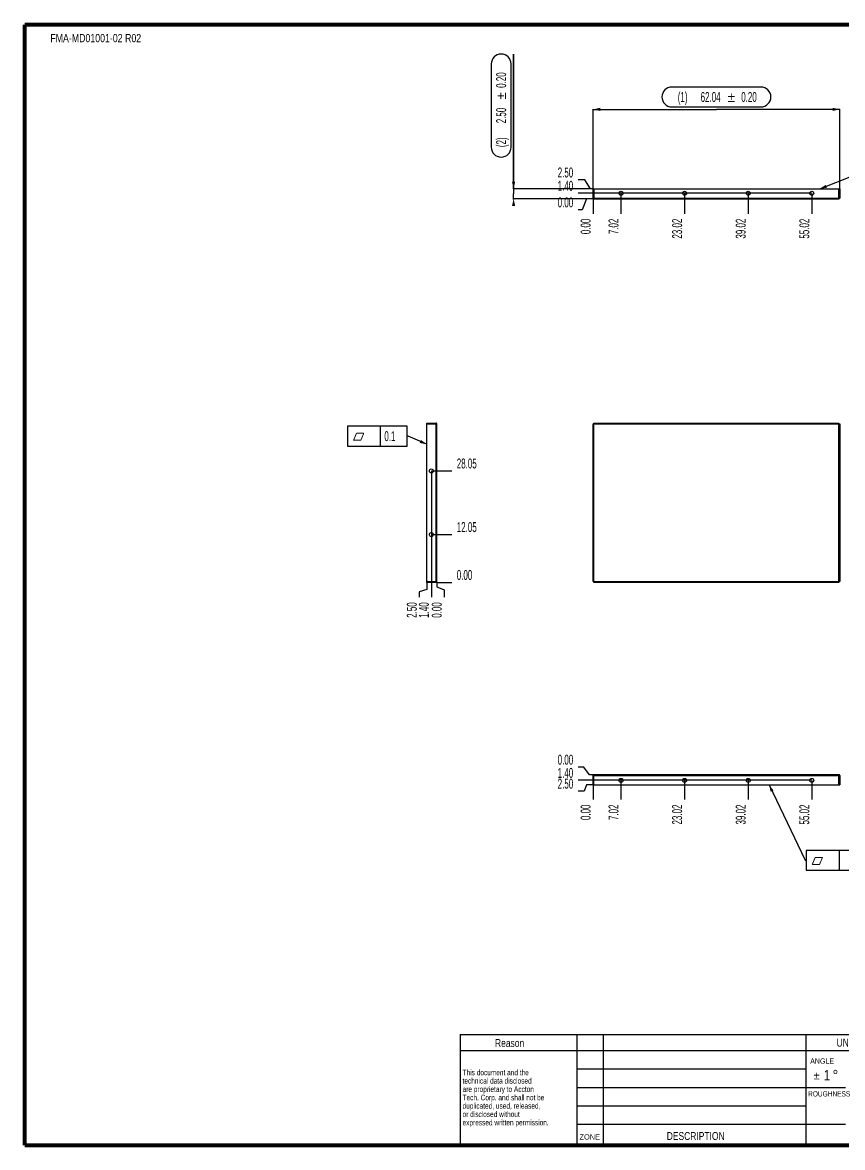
# Model space of a CAD drawing. Header units: millimetres. Extents: x -1 to 407, y -1 to 283.
# Drawn here: x -0.5 to 205.8, y -0.5 to 282.5 of the extents above; entities that cross this region are included whole.
import ezdxf
from ezdxf.enums import TextEntityAlignment as Align

# ---------------------------------------------------------------- set-up
doc = ezdxf.new("R2010")
doc.units = ezdxf.units.MM
doc.header["$LTSCALE"] = 23.1
doc.layers.get('0').update_dxf_attribs({"linetype": 'CONTINUOUS'})
doc.layers.add('02___PRT_ALL_AXES', color=7, linetype='CONTINUOUS')
doc.styles.get("Standard").update_dxf_attribs({"font": 'txt', "width": 0.6})
doc.styles.add('TEXTSTYLE_11', font='gdt', dxfattribs={"width": 1.166667})
doc.styles.add('TEXTSTYLE_12', font='txt', dxfattribs={"width": 0.7})
doc.styles.add('TEXTSTYLE_13', font='gdt', dxfattribs={"width": 0.6})
doc.styles.add('TEXTSTYLE_2', font='txt', dxfattribs={"width": 0.8})
doc.styles.add('TEXTSTYLE_4', font='txt', dxfattribs={"width": 1.042937})
doc.styles.add('TEXTSTYLE_7', font='txt', dxfattribs={"width": 0.741644})
doc.styles.add('TEXTSTYLE_8', font='txt', dxfattribs={"width": 0.833333})
doc.styles.add('TEXTSTYLE_9', font='gdt', dxfattribs={"width": 0.833333})
doc.dimstyles.new('DIMSTYLE_1', dxfattribs={"dimtxt": 2.5, "dimasz": 1.8, "dimexe": 0.05, "dimexo": 0.0625, "dimtad": 1, "dimzin": 0, "dimdsep": 46, "dimtxsty": 'Standard', "dimblk": '_FILLED', "dimblk1": '_FILLED', "dimblk2": '_FILLED', "dimcen": 0.09, "dimadec": 0, "dimazin": 0, "dimtol": 1, "dimtp": 0.2, "dimtm": 0.2, "dimtfac": 1, "dimtofl": 0, "dimtmove": 0, "dimatfit": 3, "dimldrblk": '_FILLED', "dimfxl": 1, "dimtolj": 1, "dimtzin": 0, "dimarcsym": 0})
doc.dimstyles.new('DIMSTYLE_2', dxfattribs={"dimtxt": 2.5, "dimasz": 1.8, "dimexe": 0.05, "dimexo": 0.0625, "dimtad": 0, "dimtih": 1, "dimtoh": 1, "dimzin": 0, "dimdsep": 46, "dimtxsty": 'Standard', "dimblk": '_FILLED', "dimblk1": '_FILLED', "dimblk2": '_FILLED', "dimcen": 0.09, "dimadec": 0, "dimazin": 0, "dimtp": 0.01, "dimtm": 0.01, "dimtfac": 1, "dimtofl": 0, "dimtmove": 0, "dimatfit": 3, "dimldrblk": '_FILLED', "dimfxl": 1, "dimtolj": 1, "dimtzin": 0, "dimarcsym": 0})
doc.dimstyles.get("Standard").update_dxf_attribs({"dimtxt": 2.5, "dimasz": 1.8, "dimexe": 0.05, "dimexo": 0.0625, "dimtad": 1, "dimzin": 0, "dimdsep": 46, "dimtxsty": 'Standard', "dimblk": '_FILLED', "dimblk1": '_FILLED', "dimblk2": '_FILLED', "dimcen": 0.09, "dimadec": 0, "dimazin": 0, "dimtol": 1, "dimtp": 0.01, "dimtm": 0.01, "dimtfac": 1, "dimtofl": 0, "dimtmove": 0, "dimatfit": 3, "dimldrblk": '_FILLED', "dimfxl": 1, "dimtolj": 1, "dimtzin": 0, "dimarcsym": 0})

# ---------------------------------------------------------------- blocks, each defined once
blk = doc.blocks.new('_FILLED')
at = {"color": 0, "linetype": 'ByBlock'}
blk.add_solid([(0, 0), (-1, 0.22), (-1, -0.22)], dxfattribs=at)
blk = doc.blocks.new('*D1')
at = {"color": 2, "linetype": 'Continuous'}
for p, q in [((143.02, 240.72), (143.02, 260.71)), ((143.02, 260.66), (174.04, 260.66)), ((205.05, 260.66), (174.04, 260.66)), ((205.05, 240.72), (205.05, 260.71))]:
    blk.add_line(p, q, dxfattribs=at)
at = {"color": 2, "linetype": 'Continuous', "xscale": 1.8, "yscale": 1.8, "zscale": 1.8, "rotation": 180}
blk.add_blockref('_FILLED', (143.02, 260.66), dxfattribs=at)
at = {"color": 2, "linetype": 'Continuous', "xscale": 1.8, "yscale": 1.8, "zscale": 1.8}
blk.add_blockref('_FILLED', (205.05, 260.66), dxfattribs=at)
at = {"color": 2, "linetype": 'Continuous', "width": 0.6}
for s, p in [('(1) ', (165.83, 262.53)), ('62.04', (172.58, 262.53)), ('0.20', (182.24, 262.53))]:
    blk.add_text(s, height=2.5, dxfattribs=at).set_placement(p, align=Align.CENTER)
at = {"color": 2, "linetype": 'Continuous', "style": 'TEXTSTYLE_13'}
blk.add_text('`', height=2.5, dxfattribs=at).set_placement((177.79, 262.53), align=Align.CENTER)
blk = doc.blocks.new('*D2')
at = {"color": 2, "linetype": 'Continuous'}
for p, q in [((123.02, 240.66), (123.02, 274.57)), ((123.02, 274.57), (123.02, 239.41)), ((143.16, 240.66), (122.97, 240.66)), ((143.16, 238.16), (122.97, 238.16)), ((123.02, 237.96), (123.02, 239.41)), ((123.02, 238.16), (123.02, 237.96))]:
    blk.add_line(p, q, dxfattribs=at)
at = {"color": 2, "linetype": 'Continuous', "xscale": 1.8, "yscale": 1.8, "zscale": 1.8}
for p, rotation in [((123.02, 240.66), 270), ((123.02, 238.16), 90)]:
    blk.add_blockref('_FILLED', p, dxfattribs=dict(at, rotation=rotation))
at = {"color": 2, "linetype": 'Continuous', "width": 0.6}
for s, p in [('0.20', (121.14, 266.07)), ('2.50', (121.14, 257.16)), ('(2) ', (121.14, 251.16))]:
    blk.add_text(s, height=2.5, rotation=90, dxfattribs=at).set_placement(p)
at = {"color": 2, "linetype": 'Continuous', "style": 'TEXTSTYLE_13'}
blk.add_text('`', height=2.5, rotation=90, dxfattribs=at).set_placement((121.14, 263.16))
blk = doc.blocks.new('*D4')
at = {"color": 2, "linetype": 'Continuous'}
blk.add_line((102.39, 169.7), (107.48, 169.7), dxfattribs=at)
at = {"color": 2, "linetype": 'Continuous', "width": 0.6}
blk.add_text('28.05', height=2.5, dxfattribs=at).set_placement((108.73, 170.32))
blk = doc.blocks.new('*D5')
at = {"color": 2, "linetype": 'Continuous'}
blk.add_line((103.59, 141.65), (107.48, 141.65), dxfattribs=at)
at = {"color": 2, "linetype": 'Continuous', "width": 0.6}
blk.add_text('0.00', height=2.5, dxfattribs=at).set_placement((108.73, 142.27))
blk = doc.blocks.new('*D6')
at = {"color": 2, "linetype": 'Continuous'}
blk.add_line((102.39, 153.7), (107.48, 153.7), dxfattribs=at)
at = {"color": 2, "linetype": 'Continuous', "width": 0.6}
blk.add_text('12.05', height=2.5, dxfattribs=at).set_placement((108.73, 154.32))
blk = doc.blocks.new('*D7')
at = {"color": 2, "linetype": 'Continuous'}
for p, q in [((101.23, 141.79), (101.23, 139.87)), ((101.23, 139.87), (99.3, 139.3)), ((99.3, 139.3), (99.3, 137.9))]:
    blk.add_line(p, q, dxfattribs=at)
at = {"color": 2, "linetype": 'Continuous', "width": 0.6}
blk.add_text('2.50', height=2.5, rotation=90, dxfattribs=at).set_placement((98.67, 136.65), align=Align.RIGHT)
blk = doc.blocks.new('*D8')
at = {"color": 2, "linetype": 'Continuous'}
for p, q in [((103.73, 141.79), (103.73, 140.57)), ((103.73, 140.57), (105.56, 139.75)), ((105.56, 139.75), (105.56, 137.9))]:
    blk.add_line(p, q, dxfattribs=at)
at = {"color": 2, "linetype": 'Continuous', "width": 0.6}
blk.add_text('0.00', height=2.5, rotation=90, dxfattribs=at).set_placement((104.94, 136.65), align=Align.RIGHT)
blk = doc.blocks.new('*D9')
at = {"color": 2, "linetype": 'Continuous'}
blk.add_line((102.33, 169.64), (102.33, 137.9), dxfattribs=at)
at = {"color": 2, "linetype": 'Continuous', "width": 0.6}
blk.add_text('1.40', height=2.5, rotation=90, dxfattribs=at).set_placement((101.7, 136.65), align=Align.RIGHT)
blk = doc.blocks.new('*D10')
at = {"color": 2, "linetype": 'Continuous'}
blk.add_line((198.03, 239.49), (198.03, 234.41), dxfattribs=at)
at = {"color": 2, "linetype": 'Continuous', "width": 0.6}
blk.add_text('55.02', height=2.5, rotation=90, dxfattribs=at).set_placement((197.41, 233.16), align=Align.RIGHT)
blk = doc.blocks.new('*D11')
at = {"color": 2, "linetype": 'Continuous'}
blk.add_line((143.02, 238.29), (143.02, 234.41), dxfattribs=at)
at = {"color": 2, "linetype": 'Continuous', "width": 0.6}
blk.add_text('0.00', height=2.5, rotation=90, dxfattribs=at).set_placement((142.39, 233.16), align=Align.RIGHT)
blk = doc.blocks.new('*D12')
at = {"color": 2, "linetype": 'Continuous'}
blk.add_line((150.03, 239.49), (150.03, 234.41), dxfattribs=at)
at = {"color": 2, "linetype": 'Continuous', "width": 0.6}
blk.add_text('7.02', height=2.5, rotation=90, dxfattribs=at).set_placement((149.41, 233.16), align=Align.RIGHT)
blk = doc.blocks.new('*D13')
at = {"color": 2, "linetype": 'Continuous'}
blk.add_line((166.03, 239.49), (166.03, 234.41), dxfattribs=at)
at = {"color": 2, "linetype": 'Continuous', "width": 0.6}
blk.add_text('23.02', height=2.5, rotation=90, dxfattribs=at).set_placement((165.41, 233.16), align=Align.RIGHT)
blk = doc.blocks.new('*D14')
at = {"color": 2, "linetype": 'Continuous'}
blk.add_line((182.03, 239.49), (182.03, 234.41), dxfattribs=at)
at = {"color": 2, "linetype": 'Continuous', "width": 0.6}
blk.add_text('39.02', height=2.5, rotation=90, dxfattribs=at).set_placement((181.41, 233.16), align=Align.RIGHT)
blk = doc.blocks.new('*D15')
at = {"color": 2, "linetype": 'Continuous'}
blk.add_line((197.97, 239.56), (139.27, 239.56), dxfattribs=at)
at = {"color": 2, "linetype": 'Continuous', "width": 0.6}
blk.add_text('1.40', height=2.5, dxfattribs=at).set_placement((138.02, 240.18), align=Align.RIGHT)
blk = doc.blocks.new('*D16')
at = {"color": 2, "linetype": 'Continuous'}
for p, q in [((141.33, 238.16), (140.31, 235.38)), ((143.16, 238.16), (141.33, 238.16)), ((140.31, 235.38), (139.27, 235.38))]:
    blk.add_line(p, q, dxfattribs=at)
at = {"color": 2, "linetype": 'Continuous', "width": 0.6}
blk.add_text('0.00', height=2.5, dxfattribs=at).set_placement((138.02, 236.01), align=Align.RIGHT)
blk = doc.blocks.new('*D17')
at = {"color": 2, "linetype": 'Continuous'}
for p, q in [((140.98, 242.9), (139.27, 242.9)), ((142.41, 240.66), (140.98, 242.9)), ((143.16, 240.66), (142.41, 240.66))]:
    blk.add_line(p, q, dxfattribs=at)
at = {"color": 2, "linetype": 'Continuous', "width": 0.6}
blk.add_text('2.50', height=2.5, dxfattribs=at).set_placement((138.02, 243.53), align=Align.RIGHT)
blk = doc.blocks.new('*D18')
at = {"color": 2, "linetype": 'Continuous'}
blk.add_line((198.03, 91.79), (198.03, 87.01), dxfattribs=at)
at = {"color": 2, "linetype": 'Continuous', "width": 0.6}
blk.add_text('55.02', height=2.5, rotation=90, dxfattribs=at).set_placement((197.41, 85.76), align=Align.RIGHT)
blk = doc.blocks.new('*D19')
at = {"color": 2, "linetype": 'Continuous'}
blk.add_line((143.02, 90.69), (143.02, 87.01), dxfattribs=at)
at = {"color": 2, "linetype": 'Continuous', "width": 0.6}
blk.add_text('0.00', height=2.5, rotation=90, dxfattribs=at).set_placement((142.39, 85.76), align=Align.RIGHT)
blk = doc.blocks.new('*D20')
at = {"color": 2, "linetype": 'Continuous'}
blk.add_line((150.03, 91.79), (150.03, 87.01), dxfattribs=at)
at = {"color": 2, "linetype": 'Continuous', "width": 0.6}
blk.add_text('7.02', height=2.5, rotation=90, dxfattribs=at).set_placement((149.41, 85.76), align=Align.RIGHT)
blk = doc.blocks.new('*D21')
at = {"color": 2, "linetype": 'Continuous'}
blk.add_line((166.03, 91.79), (166.03, 87.01), dxfattribs=at)
at = {"color": 2, "linetype": 'Continuous', "width": 0.6}
blk.add_text('23.02', height=2.5, rotation=90, dxfattribs=at).set_placement((165.41, 85.76), align=Align.RIGHT)
blk = doc.blocks.new('*D22')
at = {"color": 2, "linetype": 'Continuous'}
blk.add_line((182.03, 91.79), (182.03, 87.01), dxfattribs=at)
at = {"color": 2, "linetype": 'Continuous', "width": 0.6}
blk.add_text('39.02', height=2.5, rotation=90, dxfattribs=at).set_placement((181.41, 85.76), align=Align.RIGHT)
blk = doc.blocks.new('*D23')
at = {"color": 2, "linetype": 'Continuous'}
for p, q in [((141.39, 90.76), (140.78, 89.13)), ((143.16, 90.76), (141.39, 90.76)), ((140.78, 89.13), (139.27, 89.13))]:
    blk.add_line(p, q, dxfattribs=at)
at = {"color": 2, "linetype": 'Continuous', "width": 0.6}
blk.add_text('2.50', height=2.5, dxfattribs=at).set_placement((138.02, 89.76), align=Align.RIGHT)
blk = doc.blocks.new('*D24')
at = {"color": 2, "linetype": 'Continuous'}
for p, q in [((140.69, 95.18), (139.27, 95.18)), ((142.12, 93.26), (140.69, 95.18)), ((143.16, 93.26), (142.12, 93.26))]:
    blk.add_line(p, q, dxfattribs=at)
at = {"color": 2, "linetype": 'Continuous', "width": 0.6}
blk.add_text('0.00', height=2.5, dxfattribs=at).set_placement((138.02, 95.8), align=Align.RIGHT)
blk = doc.blocks.new('*D25')
at = {"color": 2, "linetype": 'Continuous'}
blk.add_line((197.97, 91.86), (139.27, 91.86), dxfattribs=at)
at = {"color": 2, "linetype": 'Continuous', "width": 0.6}
blk.add_text('1.40', height=2.5, dxfattribs=at).set_placement((138.02, 92.48), align=Align.RIGHT)

msp = doc.modelspace()

# ---------------------------------------------------------------- linework, layer by layer
at = {"color": 2, "linetype": 'Continuous'}
for p, q in [((117.394, 272.073), (117.394, 251.157)), ((122.394, 251.157), (122.394, 272.073)), ((185.245, 266.282), (162.828, 266.282)), ((162.828, 261.282), (185.245, 261.282)), ((81.245, 180.949), (81.245, 175.949)), ((96.266, 180.949), (81.245, 180.949)), ((89.579, 175.949), (89.579, 180.949)), ((96.266, 175.949), (96.266, 180.949)), ((81.245, 175.949), (96.266, 175.949)), ((211.663, 74.232), (196.642, 74.232)), ((196.642, 74.232), (196.642, 69.232)), ((204.975, 69.232), (204.975, 74.232)), ((196.642, 69.232), (211.663, 69.232))]:
    msp.add_line(p, q, dxfattribs=at)
at = {"color": 7, "linetype": 'Continuous'}
for p, q in [((143.019, 238.357), (143.019, 240.657)), ((143.019, 240.657), (205.055, 240.657)), ((143.219, 240.657), (143.219, 238.157)), ((204.855, 238.157), (204.855, 240.657)), ((205.055, 240.657), (205.055, 238.357)), ((143.019, 238.357), (205.055, 238.357)), ((143.219, 238.157), (204.855, 238.157)), ((101.227, 141.648), (101.227, 181.751)), ((101.227, 181.751), (103.527, 181.751)), ((101.227, 181.551), (103.727, 181.551)), ((103.527, 141.648), (103.527, 181.751)), ((103.727, 141.848), (103.727, 181.551)), ((143.019, 141.848), (143.019, 181.551)), ((143.019, 181.551), (205.055, 181.551)), ((143.219, 141.648), (143.219, 181.751)), ((143.219, 181.751), (204.855, 181.751)), ((204.855, 141.648), (204.855, 181.751)), ((205.055, 181.551), (205.055, 141.848)), ((101.227, 141.848), (103.727, 141.848)), ((103.527, 141.648), (101.227, 141.648)), ((143.019, 141.848), (205.055, 141.848)), ((204.855, 141.648), (143.219, 141.648)), ((143.019, 90.757), (143.019, 93.057)), ((143.019, 93.057), (205.055, 93.057)), ((143.019, 90.757), (205.055, 90.757)), ((143.219, 90.757), (143.219, 93.257)), ((204.855, 93.257), (143.219, 93.257)), ((204.855, 90.757), (204.855, 93.257)), ((205.055, 93.057), (205.055, 90.757)), ((109.517, 27.882), (405.995, 27.894)), ((109.563, 27.894), (109.563, 0)), ((139.036, 0), (139.036, 27.888)), ((145.676, 0), (145.676, 27.888)), ((196.598, 0), (196.598, 27.888)), ((109.541, 23.899), (260.341, 23.904)), ((139.036, 19.256), (196.598, 19.256)), ((139.036, 14.608), (206.557, 14.608)), ((139.036, 9.96), (196.598, 9.96)), ((139.036, 5.312), (206.557, 5.312))]:
    msp.add_line(p, q, dxfattribs=at)
at = {"color": 7, "linetype": 'Continuous', "const_width": 1.033}
for points in [[(0, 281.997), (0, 0)], [(405.995, 281.997), (0, 281.997)], [(0, 0), (405.995, 0)]]:
    msp.add_lwpolyline(points, dxfattribs=at)
at = {"color": 2, "linetype": 'Continuous'}
for centre, start, end in [((119.894, 272.073), 0, 180), ((162.828, 263.782), 90, 270), ((185.245, 263.782), 270, 90), ((119.894, 251.157), 180, 360)]:
    msp.add_arc(centre, 2.5, start, end, dxfattribs=at)
at = {"color": 7, "linetype": 'Continuous'}
for centre, start, end in [((143.219, 238.357), 180, 270), ((204.855, 238.357), 270, 360), ((103.527, 181.551), 0, 90), ((103.527, 141.848), 270, 360), ((143.219, 93.057), 90, 180), ((204.855, 93.057), 0, 90)]:
    msp.add_arc(centre, 0.2, start, end, dxfattribs=at)
at = {"layer": '02___PRT_ALL_AXES', "color": 7, "linetype": 'Continuous'}
for centre in [(150.035, 239.557), (166.035, 239.557), (182.035, 239.557), (198.035, 239.557), (102.327, 169.698), (102.327, 153.698), (150.035, 91.857), (166.035, 91.857), (182.035, 91.857), (198.035, 91.857)]:
    msp.add_circle(centre, 0.5, dxfattribs=at)

# ---------------------------------------------------------------- texts
at = {"color": 7, "linetype": 'Continuous', "style": 'TEXTSTYLE_2', "width": 0.8}
msp.add_text('FMA-MD01001-02 R02', height=2.06625, dxfattribs=at).set_placement((17.909, 277.558), align=Align.CENTER)
at = {"color": 2, "linetype": 'Continuous', "style": 'TEXTSTYLE_13'}
for p in [(82.495, 177.199), (197.892, 70.482)]:
    msp.add_text('c', height=2.5, dxfattribs=at).set_placement(p)
at = {"color": 2, "linetype": 'Continuous', "width": 0.6}
msp.add_text('0.1', height=2.5, dxfattribs=at).set_placement((90.516, 177.199))
at = {"color": 7, "linetype": 'Continuous'}
for s, height, style, width, p in [('Reason', 1.992, 'TEXTSTYLE_2', 0.8, (118.348, 24.765)), ('UNSPECIFIED', 1.99197, 'TEXTSTYLE_2', 0.8, (204.279, 24.851)), ('ANGLE', 1.328, 'TEXTSTYLE_2', 0.8, (197.631, 20.556)), ('technical data disclosed ', 1.4, 'TEXTSTYLE_12', 0.7, (110.184, 15.554)), ('This document and the ', 1.4, 'TEXTSTYLE_12', 0.7, (110.184, 17.654)), ('1', 2.656, 'TEXTSTYLE_8', 0.833333, (201.046, 16.341)), ('are proprietary to Accton ', 1.4, 'TEXTSTYLE_12', 0.7, (110.184, 13.454)), ('Tech. Corp. and shall not be ', 1.4, 'TEXTSTYLE_12', 0.7, (110.184, 11.354)), ('ROUGHNESS', 1.328, 'TEXTSTYLE_7', 0.741644, (197.102, 12.321)), ('duplicated, used, released,', 1.4, 'TEXTSTYLE_12', 0.7, (110.184, 9.254)), ('or disclosed without ', 1.4, 'TEXTSTYLE_12', 0.7, (110.184, 7.154)), ('expressed written permission.', 1.4, 'TEXTSTYLE_12', 0.7, (110.184, 5.054)), ('ZONE', 1.328, 'TEXTSTYLE_4', 1.042937, (139.615, 1.488)), ('DESCRIPTION', 1.99197, 'TEXTSTYLE_2', 0.8, (161.546, 1.378))]:
    msp.add_text(s, height=height, dxfattribs=dict(at, style=style, width=width)).set_placement(p)
for s, height, style, p in [('`', 2, 'TEXTSTYLE_11', (198.544, 16.597)), ('~', 2.656, 'TEXTSTYLE_9', (203.26, 16.341))]:
    msp.add_text(s, height=height, dxfattribs=dict(at, style=style)).set_placement(p)

# ---------------------------------------------------------------- dimensions: what is measured, and where the dimension line sits
at = {"color": 2, "linetype": 'Continuous'}
dim = msp.add_linear_dim(base=(123.019, 238.157), p1=(143.219, 240.657), p2=(143.219, 238.157), angle=270, text='(2) <>', dimstyle='DIMSTYLE_1', dxfattribs=at)
dim.commit()
dim.dimension.update_dxf_attribs({"geometry": '*D2', "text_midpoint": (123.019, 261.615), "dimtype": 160})
dim = msp.add_linear_dim(base=(205.055, 260.657), p1=(143.019, 240.657), p2=(205.055, 240.657), text='(1) <>', dimstyle='DIMSTYLE_1', dxfattribs=at)
dim.commit()
dim.dimension.update_dxf_attribs({"geometry": '*D1', "text_midpoint": (174.037, 260.657), "dimtype": 160})
for feature_location, offset, dtype, origin, picture, middle in [((143.156, 240.657), (-3.888, 2.244), 0, (143.219, 238.157), '*D17', (135.019, 244.776)), ((197.972, 239.557), (-58.704, 0), 0, (143.219, 238.157), '*D15', (135.019, 241.432)), ((143.156046129, 238.156640182), (-3.8875, -2.774732676), 0, (143.218546129, 238.156640182), '*D16', (135.018546129, 237.256907506)), ((143.018546129, 238.294140182), (0, -3.8875), 1, (143.018546129, 238.356640182), '*D11', (141.143546129, 230.156640182)), ((150.035, 239.494), (0, -5.087), 1, (143.019, 239.557), '*D12', (148.16, 230.157)), ((166.035, 239.494), (0, -5.087), 1, (143.019, 239.557), '*D13', (164.16, 229.407)), ((182.035, 239.494), (0, -5.087), 1, (143.019, 239.557), '*D14', (180.16, 229.407)), ((198.035, 239.494), (0, -5.087), 1, (143.019, 238.357), '*D10', (196.16, 229.407)), ((102.39, 169.698), (5.088, 0), 0, (103.527, 141.648), '*D4', (112.477, 171.573)), ((102.327, 169.636), (0, -31.738), 1, (103.727, 169.698), '*D9', (100.452, 133.648)), ((102.39, 153.698), (5.088, 0), 0, (102.327, 141.648), '*D6', (112.477, 155.573)), ((103.589857868, 141.648195217), (3.8875, 0), 0, (103.527357868, 141.648195217), '*D5', (111.727357868, 143.523195217)), ((101.227, 141.786), (-1.928, -3.888), 0, (103.727, 141.848), '*D7', (97.424, 133.648)), ((103.727, 141.786), (1.837, -3.888), 0, (103.727, 141.848), '*D8', (103.69, 133.648)), ((143.156046129, 93.25737798), (-3.8875, 1.9203081), 0, (143.218546129, 93.25737798), '*D24', (135.018546129, 97.05268608)), ((197.972, 91.857), (-58.704, 0), 0, (198.035, 93.257), '*D25', (135.019, 93.732)), ((143.156, 90.757), (-3.888, -1.626), 0, (143.219, 93.257), '*D23', (135.019, 91.007)), ((143.018546129, 90.69487798), (0, -3.6875), 1, (143.018546129, 90.75737798), '*D19', (141.143546129, 82.75737798)), ((150.035, 91.795), (0, -4.787), 1, (143.019, 91.857), '*D20', (148.16, 82.757)), ((166.035, 91.795), (0, -4.787), 1, (143.019, 91.857), '*D21', (164.16, 82.007)), ((182.035, 91.795), (0, -4.787), 1, (143.019, 91.857), '*D22', (180.16, 82.007)), ((198.035, 91.795), (0, -4.787), 1, (143.019, 90.757), '*D18', (196.16, 82.007))]:
    dim = msp.add_ordinate_dim(feature_location=feature_location, offset=offset, dtype=dtype, origin=origin, dimstyle='DIMSTYLE_2', override={"dimtad": 1, "dimtih": 0, "dimtoh": 0}, dxfattribs=at)
    dim.commit()
    dim.dimension.update_dxf_attribs({"geometry": picture, "text_midpoint": middle})

# ---------------------------------------------------------------- leaders
for points in [[(200.031, 240.657), (216.98, 247.331), (217.23, 247.331)], [(101.227, 176.388), (96.516, 178.449), (96.266, 178.449)], [(187.279, 90.757), (196.392, 71.732), (196.642, 71.732)]]:
    msp.add_leader(points, dimstyle='Standard', override={"dimtad": 0}, dxfattribs=at)

doc.saveas('drawing.dxf')
